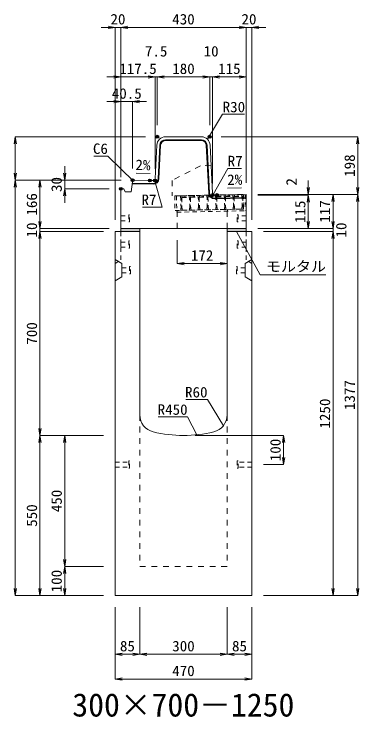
# Model space of a CAD drawing. Units: millimetres at full size. Extents: x -22536 to 51867, y -19720 to 38340.
# Drawn here: x 19818 to 21003, y -6386 to -3974 of the extents above; entities that cross this region are included whole.
import ezdxf
from ezdxf.enums import TextEntityAlignment as Align

# ---------------------------------------------------------------- set-up
doc = ezdxf.new("R2010")
doc.units = ezdxf.units.MM
doc.header["$LTSCALE"] = 20
doc.header["$PDMODE"] = 32
doc.header["$PDSIZE"] = 10
doc.linetypes.add('USER1', pattern=[2, 1, -1])
doc.linetypes.add('USER2', pattern=[1.35, 0.75, -0.6])
for name, color, linetype, lineweight in [('インサート', 3, 'USER2', 9), ('グレーチング', 7, 'USER2', 5), ('モルタル', 7, 'Continuous', 9), ('受枠', 3, 'USER2', 9), ('寸法線', 7, 'Continuous', 13), ('引出線', 4, 'Continuous', 13), ('本体', 2, 'Continuous', 13), ('目地', 132, 'Continuous', 5)]:
    doc.layers.add(name, color=color, linetype=linetype, lineweight=lineweight)
doc.layers.add('作業エリア', color=11, linetype='Continuous')
doc.layers.add('文字', color=7, linetype='Continuous')
doc.styles.add('ＭＳ 明朝', font='')
doc.styles.get('ＭＳ 明朝').set_extended_font_data('MS Mincho')

# ---------------------------------------------------------------- blocks, each defined once
blk = doc.blocks.new('open_arrow')
at = {"color": 0, "linetype": 'Continuous', "lineweight": -2}
blk.add_lwpolyline([(7.5, 1.25), (0, 0), (7.5, -1.25)], dxfattribs=at)

msp = doc.modelspace()

# ---------------------------------------------------------------- hatches: boundary and pattern name
at = {"layer": 'モルタル'}
for points in [[(20250, -4720), (20250, -4710), (20185, -4710), (20185, -4720)], [(20615, -4720), (20615, -4710), (20550, -4710), (20550, -4720)]]:
    msp.add_hatch(color=256, dxfattribs=at).paths.add_polyline_path(points)

# ---------------------------------------------------------------- linework, layer by layer
at = {"layer": 'インサート'}
for p, q in [((20185, -4666.5), (20212, -4666.5)), ((20185, -4666.5), (20185, -4683.5)), ((20215, -4662.5), (20212, -4662.5)), ((20212, -4662.5), (20212, -4687.5)), ((20215, -4687.5), (20215, -4662.5)), ((20585, -4662.5), (20588, -4662.5)), ((20585, -4687.5), (20585, -4662.5)), ((20588, -4662.5), (20588, -4687.5)), ((20615, -4666.5), (20588, -4666.5)), ((20615, -4666.5), (20615, -4683.5)), ((20185, -4683.5), (20212, -4683.5)), ((20212, -4687.5), (20215, -4687.5)), ((20588, -4687.5), (20585, -4687.5)), ((20615, -4683.5), (20588, -4683.5)), ((20215, -4752.5), (20212, -4752.5)), ((20212, -4752.5), (20212, -4777.5)), ((20215, -4777.5), (20215, -4752.5)), ((20585, -4752.5), (20588, -4752.5)), ((20585, -4777.5), (20585, -4752.5)), ((20588, -4752.5), (20588, -4777.5)), ((20185, -4756.5), (20212, -4756.5)), ((20185, -4756.5), (20185, -4773.5)), ((20185, -4773.5), (20212, -4773.5)), ((20615, -4756.5), (20588, -4756.5)), ((20615, -4773.5), (20588, -4773.5)), ((20615, -4756.5), (20615, -4773.5)), ((20212, -4777.5), (20215, -4777.5)), ((20588, -4777.5), (20585, -4777.5)), ((20188.2, -4844.5), (20215.2, -4844.5)), ((20188.2, -4844.5), (20188.2, -4861.5)), ((20218.2, -4840.5), (20215.2, -4840.5)), ((20215.2, -4840.5), (20215.2, -4865.5)), ((20218.2, -4865.5), (20218.2, -4840.5)), ((20581.8, -4840.5), (20584.8, -4840.5)), ((20581.8, -4865.5), (20581.8, -4840.5)), ((20584.8, -4840.5), (20584.8, -4865.5)), ((20611.8, -4844.5), (20584.8, -4844.5)), ((20611.8, -4844.5), (20611.8, -4861.5)), ((20188.2, -4861.5), (20215.2, -4861.5)), ((20215.2, -4865.5), (20218.2, -4865.5)), ((20584.8, -4865.5), (20581.8, -4865.5)), ((20611.8, -4861.5), (20584.8, -4861.5)), ((20165, -5511.5), (20212, -5511.5)), ((20165, -5511.5), (20165, -5528.5)), ((20215, -5507.5), (20212, -5507.5)), ((20212, -5507.5), (20212, -5532.5)), ((20215, -5532.5), (20215, -5507.5)), ((20588, -5507.5), (20585, -5507.5)), ((20585, -5507.5), (20585, -5532.5)), ((20588, -5532.5), (20588, -5507.5)), ((20635, -5511.5), (20588, -5511.5)), ((20635, -5528.5), (20635, -5511.5)), ((20165, -5528.5), (20212, -5528.5)), ((20212, -5532.5), (20215, -5532.5)), ((20585, -5532.5), (20588, -5532.5)), ((20635, -5528.5), (20588, -5528.5))]:
    msp.add_line(p, q, dxfattribs=at)
at = {"layer": 'グレーチング'}
for p, q in [((20389.92, -4597.5), (20604.88, -4593.2)), ((20395.04, -4603.4), (20419.92, -4596.9)), ((20395.04, -4603.4), (20420.04, -4602.9)), ((20425.04, -4602.8), (20449.91, -4596.3)), ((20425.04, -4602.8), (20450.03, -4602.3)), ((20455.03, -4602.2), (20479.91, -4595.7)), ((20455.03, -4602.2), (20480.03, -4601.7)), ((20485.03, -4601.6), (20509.9, -4595.1)), ((20485.03, -4601.6), (20510.02, -4601.1)), ((20515.02, -4601), (20539.89, -4594.5)), ((20515.02, -4601), (20540.01, -4600.5)), ((20545.01, -4600.4), (20569.89, -4593.9)), ((20545.01, -4600.4), (20570.01, -4599.9)), ((20575.01, -4599.8), (20599.88, -4593.3)), ((20575.01, -4599.8), (20600, -4599.3)), ((20390.92, -4647.49), (20605.88, -4643.19))]:
    msp.add_line(p, q, dxfattribs=at)
for points in [[(20389.92, -4597.5), (20394.92, -4597.4), (20395.04, -4603.4), (20394.06, -4604.42), (20394.78, -4640.41), (20395.8, -4641.39), (20395.92, -4647.39), (20390.92, -4647.49), (20390.8, -4641.49), (20391.78, -4640.47), (20391.06, -4604.48), (20390.04, -4603.5)], [(20419.92, -4596.9), (20424.92, -4596.8), (20425.04, -4602.8), (20424.06, -4603.82), (20424.78, -4639.81), (20425.8, -4640.79), (20425.92, -4646.79), (20420.92, -4646.89), (20420.8, -4640.89), (20421.78, -4639.87), (20421.06, -4603.88), (20420.04, -4602.9)], [(20449.91, -4596.3), (20454.91, -4596.2), (20455.03, -4602.2), (20454.05, -4603.22), (20454.77, -4639.21), (20455.79, -4640.19), (20455.91, -4646.19), (20450.91, -4646.29), (20450.79, -4640.29), (20451.77, -4639.27), (20451.05, -4603.28), (20450.03, -4602.3)], [(20479.91, -4595.7), (20484.91, -4595.6), (20485.03, -4601.6), (20484.05, -4602.62), (20484.77, -4638.61), (20485.79, -4639.59), (20485.91, -4645.59), (20480.91, -4645.69), (20480.79, -4639.69), (20481.77, -4638.67), (20481.05, -4602.68), (20480.03, -4601.7)], [(20509.9, -4595.1), (20514.9, -4595), (20515.02, -4601), (20514.04, -4602.02), (20514.76, -4638.01), (20515.78, -4638.99), (20515.9, -4644.99), (20510.9, -4645.09), (20510.78, -4639.09), (20511.76, -4638.07), (20511.04, -4602.08), (20510.02, -4601.1)], [(20539.89, -4594.5), (20544.89, -4594.4), (20545.01, -4600.4), (20544.03, -4601.42), (20544.75, -4637.41), (20545.77, -4638.39), (20545.89, -4644.39), (20540.89, -4644.49), (20540.77, -4638.49), (20541.75, -4637.47), (20541.03, -4601.48), (20540.01, -4600.5)], [(20569.89, -4593.9), (20574.89, -4593.8), (20575.01, -4599.8), (20574.03, -4600.82), (20574.75, -4636.81), (20575.77, -4637.79), (20575.89, -4643.79), (20570.89, -4643.89), (20570.77, -4637.89), (20571.75, -4636.87), (20571.03, -4600.88), (20570.01, -4599.9)], [(20599.88, -4593.3), (20604.88, -4593.2), (20605, -4599.2), (20604.02, -4600.22), (20604.74, -4636.21), (20605.76, -4637.19), (20605.88, -4643.19), (20600.88, -4643.29), (20600.76, -4637.29), (20601.74, -4636.27), (20601.02, -4600.28), (20600, -4599.3)]]:
    msp.add_lwpolyline(points, close=True, dxfattribs=at)
at = {"layer": 'モルタル'}
for points in [[(20185, -4710), (20250, -4710), (20250, -4720), (20185, -4720)], [(20550, -4710), (20615, -4710), (20615, -4720), (20550, -4720)]]:
    msp.add_lwpolyline(points, close=True, dxfattribs=at)
at = {"layer": '作業エリア'}
for p in [(20310, -4395), (20490, -4395), (20225.5, -4543.81), (20285, -4545), (20302.5, -4545), (20185, -4573.81), (20500, -4595), (20515, -4595)]:
    msp.add_point(p, dxfattribs=at)
at = {"layer": '受枠'}
for p, q in [((20369.93, -4597.9), (20612.88, -4593.04)), ((20369.93, -4597.9), (20370.93, -4647.89)), ((20375.93, -4597.78), (20377.05, -4653.77)), ((20606.88, -4593.16), (20607.88, -4643.15)), ((20612.88, -4593.04), (20614, -4649.03)), ((20370.93, -4647.89), (20607.88, -4643.15)), ((20377.05, -4653.77), (20614, -4649.03)), ((20550.89, -4644.29), (20551.01, -4650.29))]:
    msp.add_line(p, q, dxfattribs=at)
at = {"layer": '寸法線'}
for p, q in [((20233, -4019.42), (20117, -4019.42)), ((20165, -4680), (20165, -4019.42)), ((20185, -4019.42), (20615, -4019.42)), ((20185, -4533.81), (20185, -4019.42)), ((20185, -4533.81), (20185, -4019.42)), ((20567, -4019.42), (20683, -4019.42)), ((20615, -4553), (20615, -4019.42)), ((20615, -4553), (20615, -4019.42)), ((20635, -4680), (20635, -4019.42)), ((20137, -4189.42), (20302.5, -4189.42)), ((20185, -4533.81), (20185, -4189.42)), ((20254.5, -4189.42), (20358, -4189.42)), ((20302.5, -4505), (20302.5, -4189.42)), ((20302.5, -4505), (20302.5, -4189.42)), ((20310, -4355), (20310, -4189.42)), ((20310, -4189.42), (20490, -4189.42)), ((20310, -4355), (20310, -4189.42)), ((20442, -4189.42), (20548, -4189.42)), ((20490, -4355), (20490, -4189.42)), ((20490, -4355), (20490, -4189.42)), ((20500, -4555), (20500, -4189.42)), ((20500, -4189.42), (20615, -4189.42)), ((20500, -4555), (20500, -4189.42)), ((20615, -4553), (20615, -4189.42)), ((20137, -4274.42), (20273.5, -4274.42)), ((20185, -4533.81), (20185, -4274.42)), ((20225.5, -4503.81), (20225.5, -4274.42)), ((19822.06, -4395), (19822.06, -4543.81)), ((20270, -4395), (19822.06, -4395)), ((20530, -4395), (20998.78, -4395)), ((20998.78, -4395), (20998.78, -4593)), ((19992.06, -4495.81), (19992.06, -4621.81)), ((20185.5, -4543.81), (19822.06, -4543.81)), ((19822.06, -5970), (19822.06, -4543.81)), ((20185.5, -4543.81), (19822.06, -4543.81)), ((19907.06, -4543.81), (19907.06, -4710)), ((20185.5, -4543.81), (19907.06, -4543.81)), ((20185.5, -4543.81), (19992.06, -4543.81)), ((20828.78, -4545), (20828.78, -4643)), ((20145, -4573.81), (19992.06, -4573.81)), ((20655, -4593), (20828.78, -4593)), ((20655, -4593), (20913.78, -4593)), ((20655, -4593), (20998.78, -4593)), ((20655, -4593), (20998.78, -4593)), ((20655, -4595), (20828.78, -4595)), ((20655, -4595), (20828.78, -4595)), ((20828.78, -4595), (20828.78, -4710)), ((20913.78, -4593), (20913.78, -4710)), ((20998.78, -4593), (20998.78, -5970)), ((19907.06, -4662), (19907.06, -4768)), ((20913.78, -4662), (20913.78, -4768)), ((20145, -4710), (19907.06, -4710)), ((20145, -4710), (19907.06, -4710)), ((20125, -4720), (19907.06, -4720)), ((19907.06, -4720), (19907.06, -5420)), ((20125, -4720), (19907.06, -4720)), ((20655, -4710), (20828.78, -4710)), ((20655, -4710), (20913.78, -4710)), ((20655, -4710), (20913.78, -4710)), ((20675, -4720), (20913.78, -4720)), ((20675, -4720), (20913.78, -4720)), ((20913.78, -4720), (20913.78, -5970)), ((20378, -4750), (20378, -4830.23)), ((20378, -4830.23), (20550, -4830.23)), ((20125, -5420), (19907.06, -5420)), ((19907.06, -5970), (19907.06, -5420)), ((20125, -5420), (19907.06, -5420)), ((19992.06, -5420), (19992.06, -5870)), ((20125, -5420), (19992.06, -5420)), ((20440, -5420), (20743.78, -5420)), ((20743.78, -5420), (20743.78, -5520)), ((20675, -5520), (20743.78, -5520)), ((20125, -5870), (19992.06, -5870)), ((19992.06, -5870), (19992.06, -5970)), ((20125, -5870), (19992.06, -5870)), ((20125, -5970), (19822.06, -5970)), ((20125, -5970), (19907.06, -5970)), ((20125, -5970), (19992.06, -5970)), ((20675, -5970), (20913.78, -5970)), ((20675, -5970), (20998.78, -5970)), ((20165, -6010), (20165, -6171.16)), ((20165, -6010), (20165, -6256.16)), ((20250, -6010), (20250, -6171.16)), ((20250, -6010), (20250, -6171.16)), ((20550, -6010), (20550, -6171.16)), ((20550, -6010), (20550, -6171.16)), ((20635, -6010), (20635, -6171.16)), ((20635, -6010), (20635, -6256.16)), ((20165, -6171.16), (20250, -6171.16)), ((20250, -6171.16), (20550, -6171.16)), ((20550, -6171.16), (20635, -6171.16)), ((20165, -6256.16), (20635, -6256.16))]:
    msp.add_line(p, q, dxfattribs=at)
at = {"layer": '引出線'}
for points in [[(20482.14, -4403.26), (20534.6, -4317.93), (20609.27, -4317.93)], [(20228.13, -4546.85), (20140.5, -4461.04), (20092.16, -4461.04)], [(20501.83, -4593.07), (20551.86, -4503.47), (20599.79, -4503.47)], [(20286.1, -4520.96), (20237.36, -4519.98), (20286.11, -4520.96)], [(20300.67, -4543.07), (20327.18, -4636.44), (20259.25, -4636.44)], [(20550.86, -4571.41), (20599.57, -4570.44), (20550.83, -4571.41)], [(20582.5, -4720), (20663.13, -4869.03), (20889.05, -4869.03)], [(20537.07, -5386.68), (20482.66, -5296.79), (20407.98, -5296.79)], [(20446.44, -5417.6), (20414.22, -5356.45), (20313.21, -5356.45)]]:
    msp.add_lwpolyline(points, dxfattribs=at)
at = {"layer": '本体'}
for p, q in [((20338.54, -4395), (20461.46, -4395)), ((20302.83, -4538.35), (20308.57, -4423.5)), ((20499.67, -4588.35), (20491.43, -4423.5)), ((20224.76, -4549.76), (20220.5, -4583.81)), ((20224.76, -4549.76), (20231.5, -4543.93)), ((20231.5, -4543.93), (20285, -4545)), ((20285, -4545), (20295.84, -4545)), ((20185, -4710), (20185, -4573.81)), ((20195, -4573.81), (20185, -4573.81)), ((20200, -4583.81), (20195, -4573.81)), ((20220.5, -4583.81), (20200, -4583.81)), ((20515, -4595), (20506.66, -4595)), ((20615, -4593), (20515, -4595)), ((20615, -4710), (20615, -4593)), ((20165, -4720), (20165, -5970)), ((20165, -4720), (20250, -4720)), ((20185, -4710), (20615, -4710)), ((20250, -4720), (20250, -5349.47)), ((20550, -4720), (20635, -4720)), ((20550, -4720), (20550, -5349.47)), ((20635, -4720), (20635, -5970)), ((20165, -5970), (20635, -5970))]:
    msp.add_line(p, q, dxfattribs=at)
at = {"layer": '本体', "linetype": 'USER1'}
for p, q in [((20458, -4495), (20361, -4545)), ((20494.85, -4492), (20458, -4495)), ((20361, -4545), (20361, -4598.08)), ((20515, -4595), (20361, -4598.08)), ((20378, -4710), (20378, -4647.75)), ((20550, -4710), (20550, -4644.31))]:
    msp.add_line(p, q, dxfattribs=at)
at = {"layer": '本体', "linetype": 'USER2', "lineweight": 9}
for p, q in [((20185, -4817), (20185, -4720)), ((20615, -4817), (20615, -4720)), ((20165, -4829.5), (20185, -4817)), ((20635, -4829.5), (20615, -4817))]:
    msp.add_line(p, q, dxfattribs=at)
at = {"layer": '本体', "lineweight": 9}
for p, q in [((20165, -4816), (20188.2, -4830.5)), ((20634.58, -4816.26), (20611.8, -4830.5)), ((20188.2, -4830.5), (20188.2, -4875.5)), ((20611.8, -4830.5), (20611.8, -4875.5)), ((20188.2, -4875.5), (20165, -4890)), ((20611.8, -4875.5), (20635, -4890))]:
    msp.add_line(p, q, dxfattribs=at)
at = {"layer": '本体', "linetype": 'USER1', "lineweight": 15}
for p, q in [((20250, -5349.47), (20250, -5870)), ((20550, -5349.47), (20550, -5870)), ((20250, -5870), (20550, -5870))]:
    msp.add_line(p, q, dxfattribs=at)
at = {"layer": '本体'}
for centre, radius, start, end in [((20338.54, -4425), 30, 90, 177.13759), ((20461.46, -4425), 30, 2.86241, 90), ((20295.84, -4538), 7, 270, 357.13759), ((20506.66, -4588), 7, 182.86241, 270), ((20310, -5349.47), 60, 180, 256.65764), ((20490, -5349.47), 60, 283.34236, 0), ((20400, -4970), 450, 256.65764, 283.34236)]:
    msp.add_arc(centre, radius, start, end, dxfattribs=at)
at = {"layer": '目地'}
for p, q in [((20338.54, -4405), (20461.46, -4405)), ((20338.54, -4408), (20461.46, -4408)), ((20312.81, -4539.06), (20318.56, -4424)), ((20315.81, -4539.21), (20321.56, -4424.15)), ((20478.44, -4424.15), (20486.69, -4589.16)), ((20481.44, -4424), (20489.69, -4589.01)), ((20223.88, -4556.78), (20295.43, -4558.21)), ((20224.25, -4553.79), (20295.49, -4555.21)), ((20507.01, -4605.16), (20615, -4603)), ((20507.07, -4608.16), (20615, -4606))]:
    msp.add_line(p, q, dxfattribs=at)
for centre, radius, start, end in [((20338.54, -4425), 20, 90, 177.13759), ((20338.54, -4425), 17, 90, 177.13759), ((20461.46, -4425), 20, 2.86241, 90), ((20461.46, -4425), 17, 2.86241, 90), ((20295.83, -4538.22), 20, 268.85424, 357.13759), ((20295.83, -4538.22), 17, 268.85424, 357.13759), ((20506.67, -4588.17), 20, 182.86241, 271.14576), ((20506.67, -4588.17), 17, 182.86241, 271.14576)]:
    msp.add_arc(centre, radius, start, end, dxfattribs=at)

# ---------------------------------------------------------------- block references
at = {"layer": '寸法線', "xscale": 3.2, "yscale": 3.2}
for p, rotation in [((20165, -4019.42), 180), ((20615, -4019.42), 180), ((20615, -4019.42), 180), ((20185, -4189.42), 180), ((20302.5, -4189.42), 180), ((20302.5, -4189.42), 180), ((20490, -4189.42), 180), ((20490, -4189.42), 180), ((20615, -4189.42), 180), ((20185, -4274.42), 180), ((19822.06, -4395), 270), ((20998.78, -4395), 270), ((19822.06, -4543.81), 90), ((19992.06, -4543.81), 90), ((19822.06, -4543.81), 270), ((19907.06, -4543.81), 270), ((19992.06, -4573.81), 270), ((20828.78, -4593), 90), ((20998.78, -4593), 90), ((20828.78, -4595), 270), ((20828.78, -4595), 270), ((20913.78, -4593), 270), ((20998.78, -4593), 270), ((19907.06, -4710), 90), ((19907.06, -4710), 90), ((20828.78, -4710), 90), ((20913.78, -4710), 90), ((20913.78, -4710), 90), ((19907.06, -4720), 270), ((19907.06, -4720), 270), ((20913.78, -4720), 270), ((20913.78, -4720), 270), ((20550, -4830.23), 180), ((19907.06, -5420), 90), ((19907.06, -5420), 270), ((19992.06, -5420), 270), ((20743.78, -5420), 270), ((20743.78, -5520), 90), ((19992.06, -5870), 90), ((19992.06, -5870), 270), ((19822.06, -5970), 90), ((19907.06, -5970), 90), ((19992.06, -5970), 90), ((20913.78, -5970), 90), ((20998.78, -5970), 90), ((20250, -6171.16), 180), ((20550, -6171.16), 180), ((20635, -6171.16), 180), ((20635, -6256.16), 180)]:
    msp.add_blockref('open_arrow', p, dxfattribs=dict(at, rotation=rotation))
for p in [(20185, -4019.42), (20185, -4019.42), (20635, -4019.42), (20310, -4189.42), (20310, -4189.42), (20500, -4189.42), (20500, -4189.42), (20225.5, -4274.42), (20378, -4830.23), (20165, -6171.16), (20250, -6171.16), (20550, -6171.16), (20165, -6256.16)]:
    msp.add_blockref('open_arrow', p, dxfattribs=at)
at = {"layer": '引出線', "xscale": 0.0533, "yscale": 0.0533}
for p, rotation in [((20482.14, -4403.26), 58.4), ((20286.1, -4520.96), 178.9), ((20228.13, -4546.85), 135.6), ((20300.67, -4543.07), 285.9), ((20550.86, -4571.41), 1.1), ((20501.83, -4593.07), 60.8), ((20582.5, -4720), 298.4), ((20537.07, -5386.68), 121.2), ((20446.44, -5417.6), 117.8)]:
    msp.add_blockref('open_arrow', p, dxfattribs=dict(at, rotation=rotation))

# ---------------------------------------------------------------- texts
at = {"layer": '寸法線', "style": 'ＭＳ 明朝', "width": 1.05}
for s, p in [('20', (20175, -3991.42)), ('430', (20400, -3991.42)), ('20', (20625, -3991.42)), ('7.5', (20306.25, -4101.42)), ('10', (20495, -4101.42)), ('117.5', (20243.75, -4161.42)), ('180', (20400, -4161.42)), ('115', (20557.5, -4161.42)), ('40.5', (20205.25, -4246.42)), ('172', (20464, -4802.23)), ('85', (20207.5, -6143.16)), ('300', (20400, -6143.16)), ('85', (20592.5, -6143.16)), ('470', (20400, -6228.16))]:
    msp.add_text(s, height=36.03, dxfattribs=at).set_placement(p, align=Align.MIDDLE_CENTER)
for s, p in [('198', (20970.78, -4494)), ('30', (19964.06, -4558.81)), ('2', (20770.78, -4549.66)), ('166', (19879.06, -4626.9)), ('115', (20800.78, -4652.5)), ('117', (20885.78, -4651.5)), ('10', (19879.06, -4715)), ('10', (20941.78, -4715)), ('700', (19879.06, -5070)), ('1377', (20970.78, -5281.5)), ('1250', (20885.78, -5345)), ('100', (20715.78, -5470)), ('450', (19964.06, -5645)), ('550', (19879.06, -5695)), ('100', (19964.06, -5920))]:
    msp.add_text(s, height=36.03, rotation=90, dxfattribs=at).set_placement(p, align=Align.MIDDLE_CENTER)
at = {"layer": '引出線', "style": 'ＭＳ 明朝', "width": 1.05}
for s, p in [('R30', (20534.6, -4274.73)), ('R7', (20551.86, -4460.27)), ('モルタル', (20683.13, -4821.92))]:
    msp.add_text(s, height=36.03, dxfattribs=at).set_placement(p, align=Align.TOP_LEFT)
for s, p in [('C6', (20140.5, -4417.84)), ('R7', (20307.18, -4593.24)), ('R60', (20482.66, -5253.59)), ('R450', (20414.22, -5313.25))]:
    msp.add_text(s, height=36.03, dxfattribs=at).set_placement(p, align=Align.TOP_RIGHT)
msp.add_text('2%', height=36.03, rotation=358.854, dxfattribs=at).set_placement((20287.05, -4474.06), align=Align.TOP_RIGHT)
msp.add_text('2%', height=36.03, rotation=1.146, dxfattribs=at).set_placement((20549.89, -4524.52), align=Align.TOP_LEFT)
at = {"layer": '文字', "style": 'ＭＳ 明朝'}
msp.add_text('300×700－1250', height=80.06, dxfattribs=at).set_placement((20399.52, -6344.97), align=Align.MIDDLE_CENTER)

doc.saveas('drawing.dxf')
